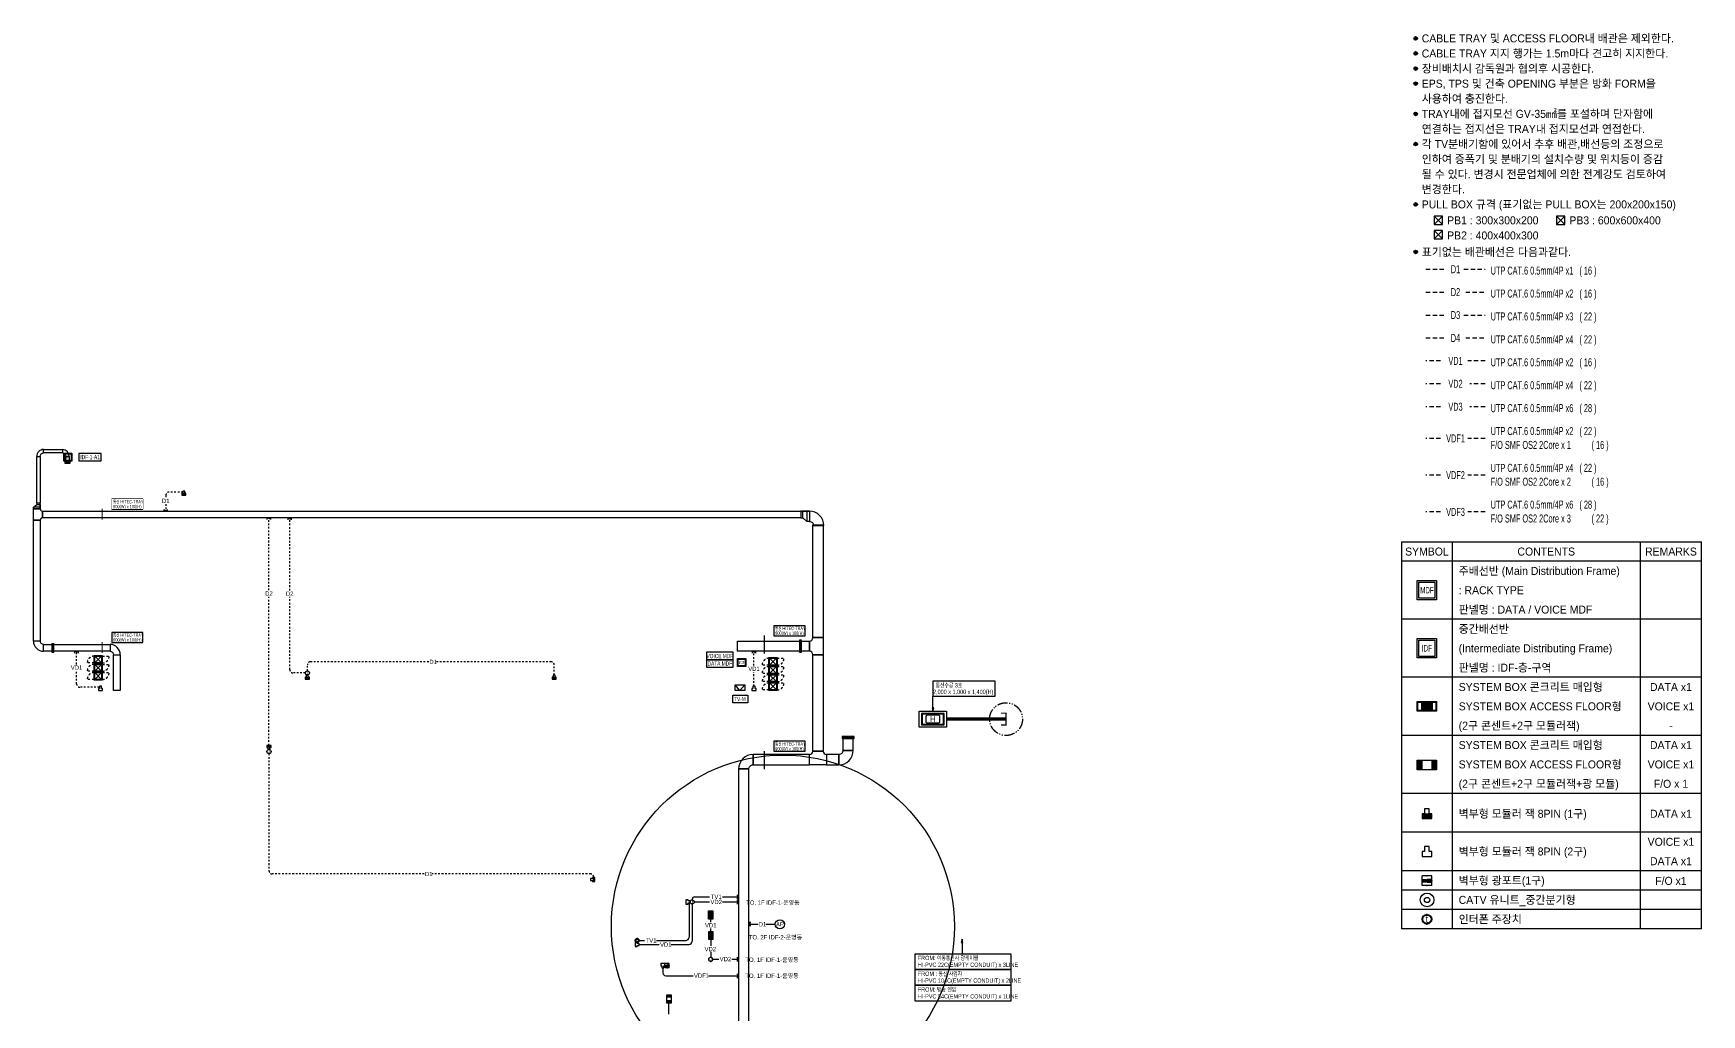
# Model space of a CAD drawing. Header units: millimetres. Extents: x 90978 to 501618, y -355196 to 882030.
# Drawn here: x 100312 to 246259, y -273059 to -187182 of the extents above; entities that cross this region are included whole.
import ezdxf
from ezdxf.enums import TextEntityAlignment as Align

# ---------------------------------------------------------------- set-up
doc = ezdxf.new("R2010")
doc.units = ezdxf.units.MM
doc.header["$LTSCALE"] = 150
doc.set_wipeout_variables(frame=1)
for name, pattern in [('D1', [3, 1, -1, 1]), ('D2', [6.5, 2.5, -1.5, 2.5]), ('E6', [10, 6, -1, 0.5, -1, 0.5, -1]), ('LD5', [11.5, 8.5, -1.5, 0, -1.5])]:
    doc.linetypes.add(name, pattern=pattern)
doc.layers.get('0').update_dxf_attribs({"lineweight": 0})
doc.layers.get('Defpoints').update_dxf_attribs({"color": 163})
for name, color, linetype in [('------07 System Box', 6, 'Continuous'), ('------09 Manhole', 3, 'Continuous'), ('------10 Telecommunication Terminal Board', 3, 'Continuous'), ('------11 Television Distribution Panel', 4, 'Continuous'), ('------13 Telecommunication Outlet', 3, 'Continuous'), ('------14 Television Outlet', 3, 'Continuous'), ('------15 Interphone', 6, 'Continuous'), ('------18 Handhole', 3, 'Continuous'), ('------19 Communication Etc', 3, 'Continuous'), ('-----20 General Symbol', 3, 'Continuous'), ('-----21 Embeded Wire in Ceiling or Wall', 4, 'Continuous'), ('-----22 Concealed Wire in Floor', 4, 'E6'), ('-----22 Embeded in Floor', 4, 'D2'), ('-----23 Concealed or Exposed Wire', 4, 'D1'), ('-----24 Embeded Wire in Underground', 4, 'LD5'), ('-----27 Communication Cable Tray', 2, 'Continuous'), ('-----29 Cable Schedule', 1, 'Continuous'), ('-----29 Indicator', 1, 'Continuous'), ('-----30 Text', 2, 'Continuous')]:
    doc.layers.add(name, color=color, linetype=linetype)
doc.styles.add('ELEC', font='')
doc.styles.get('ELEC').set_extended_font_data('Dotum')

# ---------------------------------------------------------------- blocks, each defined once
blk = doc.blocks.new('H11')
blk.add_circle((0, 150), 150)
at = {"color": 1}
blk.add_circle((0, 150), 129, dxfattribs=at)
for p in [(-150, 150), (0, 300), (0, 0), (150, 150)]:
    blk.add_point(p)
at = {"style": 'ELEC'}
blk.add_text('t', height=214, dxfattribs=at).set_placement((0, 150), align=Align.MIDDLE)
blk = doc.blocks.new('G15')
blk.add_lwpolyline([(-300, 600), (300, 600), (300, 0), (-300, 0)], close=True)
at = {"color": 1}
blk.add_lwpolyline([(-250, 550), (250, 550), (250, 50), (-250, 50)], close=True, dxfattribs=at)
at = {"style": 'ELEC', "width": 0.6}
blk.add_text('MDF', height=200, dxfattribs=at).set_placement((0, 300), align=Align.MIDDLE)
blk = doc.blocks.new('G12')
blk.add_lwpolyline([(-300, 600), (300, 600), (300, 0), (-300, 0)], close=True)
at = {"color": 1}
blk.add_lwpolyline([(-250, 550), (250, 550), (250, 50), (-250, 50)], close=True, dxfattribs=at)
at = {"style": 'ELEC', "width": 0.6}
blk.add_text('IDF', height=200, dxfattribs=at).set_placement((0, 300), align=Align.MIDDLE)
blk = doc.blocks.new('G02')
blk.add_lwpolyline([(150, 150), (75, 150), (75, 300), (-75, 300), (-75, 150), (-150, 150), (-150, 0), (150, 0)], close=True)
blk = doc.blocks.new('B11')
h = blk.add_hatch(color=256)
h.dxf.hatch_style = 1
h.paths.add_polyline_path([(150, 150), (-150, 150), (-150, -150), (150, -150)])
at = {"linetype": 'Continuous'}
for points in [[(300, -150), (-300, -150), (-300, 150), (300, 150)], [(-150, 150), (150, 150), (150, -150), (-150, -150)]]:
    blk.add_lwpolyline(points, close=True, dxfattribs=at)
at = {"color": 1, "linetype": 'Continuous'}
for points in [[(-280, 130), (-170, 130), (-170, -130), (-280, -130)], [(170, 130), (280, 130), (280, -130), (170, -130)]]:
    blk.add_lwpolyline(points, close=True, dxfattribs=at)
blk = doc.blocks.new('A$C5F330B5F')
blk.add_hatch(color=256).paths.add_polyline_path([(225, 0), (225, 225), (112, 225), (-225, 225), (-225, 0)])
blk.add_line((-112, 225), (112, 225))
blk.add_lwpolyline([(225, 225), (112, 225), (112, 450), (-112, 450), (-112, 225), (-225, 225), (-225, 0), (225, 0)], close=True)
blk = doc.blocks.new('A$C2c78cba1')
at = {"layer": '------07 System Box'}
h = blk.add_hatch(color=256, dxfattribs=at)
h.dxf.hatch_style = 1
h.paths.add_polyline_path([(367, 790), (56, 790), (56, 56), (367, 56)])
h = blk.add_hatch(color=256, dxfattribs=at)
h.dxf.hatch_style = 1
h.paths.add_polyline_path([(1637, 790), (1327, 790), (1327, 56), (1637, 56)])
at = {"layer": '------07 System Box', "linetype": 'Continuous'}
for points in [[(1694, 0), (0, 0), (0, 847), (1694, 847)], [(423, 847), (1270, 847), (1270, 0), (423, 0)]]:
    blk.add_lwpolyline(points, close=True, dxfattribs=at)
at = {"layer": '------07 System Box', "color": 1, "linetype": 'Continuous'}
for points in [[(56, 790), (367, 790), (367, 56), (56, 56)], [(1327, 790), (1637, 790), (1637, 56), (1327, 56)]]:
    blk.add_lwpolyline(points, close=True, dxfattribs=at)
blk = doc.blocks.new('TV1')
at = {"layer": '------13 Telecommunication Outlet'}
for radius in [150, 57.3]:
    blk.add_circle((0, 150), radius, dxfattribs=at)
blk = doc.blocks.new('광포트_1')
at = {"ltscale": 0.7}
h = blk.add_hatch(color=254, dxfattribs=at)
h.dxf.hatch_style = 1
h.paths.add_polyline_path([(44, 285), (-44, 285), (-44, 159), (44, 159)])
h.paths.add_polyline_path([(44, 141), (-44, 141), (-44, 15), (44, 15)])
at = {"linetype": 'Continuous'}
for p, q in [((-150, 300), (150, 300)), ((-150, 0), (-150, 300)), ((-150, 0), (150, 0)), ((150, 0), (150, 300))]:
    blk.add_line(p, q, dxfattribs=at)
for points in [[(-44, 159), (-44, 285), (44, 285), (44, 159)], [(-44, 141), (-44, 15), (44, 15), (44, 141)]]:
    blk.add_lwpolyline(points, close=True, dxfattribs=at)
for p in [(-150, 150), (0, 285), (0, 0), (150, 150)]:
    blk.add_point(p, dxfattribs=at)
blk = doc.blocks.new('A$C415ffab5')
at = {"layer": '-----30 Text'}
h = blk.add_hatch(color=256, dxfattribs=at)
edge = h.paths.add_edge_path()
edge.add_arc((-25020, -2850), 160, 0, 360)
h = blk.add_hatch(color=256, dxfattribs=at)
edge = h.paths.add_edge_path()
edge.add_arc((-25020, -4171), 160, 0, 360)
h = blk.add_hatch(color=256, dxfattribs=at)
edge = h.paths.add_edge_path()
edge.add_arc((-25020, -5492), 160, 0, 360)
h = blk.add_hatch(color=256, dxfattribs=at)
edge = h.paths.add_edge_path()
edge.add_arc((-25020, -6812), 160, 0, 360)
h = blk.add_hatch(color=256, dxfattribs=at)
edge = h.paths.add_edge_path()
edge.add_arc((-25020, -9454), 160, 0, 360)
h = blk.add_hatch(color=256, dxfattribs=at)
edge = h.paths.add_edge_path()
edge.add_arc((-25020, -12096), 160, 0, 360)
h = blk.add_hatch(color=256, dxfattribs=at)
edge = h.paths.add_edge_path()
edge.add_arc((-25020, -17379), 160, 0, 360)
h = blk.add_hatch(color=256, dxfattribs=at)
edge = h.paths.add_edge_path()
edge.add_arc((-25020, -21542), 160, 0, 360)
at = {"layer": '-----20 General Symbol'}
for p, q in [((-22662, -19138), (-23390, -18410)), ((-22662, -18410), (-23390, -19138)), ((-11967, -19138), (-12695, -18410)), ((-11967, -18410), (-12695, -19138)), ((-22662, -20385), (-23390, -19657)), ((-22662, -19657), (-23390, -20385))]:
    blk.add_line(p, q, dxfattribs=at)
for points in [[(-23390, -18410), (-23390, -19138), (-22662, -19138), (-22662, -18410)], [(-12695, -18410), (-12695, -19138), (-11967, -19138), (-11967, -18410)], [(-23390, -19657), (-23390, -20385), (-22662, -20385), (-22662, -19657)]]:
    blk.add_lwpolyline(points, close=True, dxfattribs=at)
at = {"layer": '-----22 Embeded in Floor'}
for p, q in [((-24123, -23048), (-22389, -23048)), ((-20794, -23048), (-18940, -23048)), ((-24123, -25054), (-22388, -25054)), ((-20641, -25054), (-18940, -25054)), ((-24123, -27060), (-22389, -27060)), ((-20794, -27060), (-18940, -27060)), ((-24123, -29066), (-22388, -29066)), ((-20641, -29066), (-18940, -29066)), ((-22839, -31072), (-24123, -31072)), ((-18940, -31072), (-20440, -31072)), ((-22837, -33078), (-24123, -33078)), ((-18940, -33078), (-20287, -33078)), ((-22837, -35084), (-24123, -35084)), ((-18940, -35084), (-20287, -35084)), ((-22839, -37855), (-24123, -37855)), ((-18940, -37855), (-20440, -37855)), ((-22839, -41074), (-24123, -41074)), ((-18940, -41074), (-20440, -41074)), ((-22839, -44293), (-24123, -44293)), ((-18940, -44293), (-20440, -44293))]:
    blk.add_line(p, q, dxfattribs=at)
at = {"layer": '-----29 Cable Schedule', "color": 3}
for p, q in [((-26250, -46912), (0, -46912)), ((-26250, -46912), (-26250, -80783)), ((0, -80783), (0, -46912)), ((0, -48606), (-26250, -48606)), ((0, -80783), (-26250, -80783))]:
    blk.add_line(p, q, dxfattribs=at)
at = {"layer": '-----29 Cable Schedule'}
for p, q in [((-21819, -46912), (-21819, -48606)), ((-5372, -46912), (-5372, -48606)), ((-21819, -48606), (-21819, -80783)), ((-5372, -48606), (-5372, -80783)), ((0, -53687), (-26250, -53687)), ((0, -58767), (-26250, -58767)), ((0, -63848), (-26250, -63848)), ((0, -68929), (-26250, -68929)), ((0, -72316), (-26250, -72316)), ((0, -75703), (-26250, -75703)), ((0, -77396), (-26250, -77396)), ((0, -79090), (-26250, -79090)), ((0, -80783), (-26250, -80783))]:
    blk.add_line(p, q, dxfattribs=at)
at = {"layer": '-----30 Text'}
for centre in [(-25020, -2850), (-25020, -4171), (-25020, -5492), (-25020, -6812), (-25020, -9454), (-25020, -12096), (-25020, -17379), (-25020, -21542)]:
    blk.add_circle(centre, 160, dxfattribs=at)
for p in [(-24860, -2850), (-24860, -4171), (-24860, -5492), (-24860, -6812), (-24860, -9454), (-24860, -12096), (-24860, -17379), (-24860, -21542)]:
    blk.add_point(p, dxfattribs=at)
at = {"layer": '------07 System Box', "xscale": 2.822580634535418, "yscale": 2.822580634535418, "zscale": 2.822580634535418}
blk.add_blockref('B11', (-24034, -61308), dxfattribs=at)
at = {"layer": '------10 Telecommunication Terminal Board', "xscale": 2.822580634535418, "yscale": 2.822580634535418, "zscale": 2.822580634535418}
for name, p in [('G15', (-24034, -51993)), ('G12', (-24034, -57074))]:
    blk.add_blockref(name, p, dxfattribs=at)
at = {"layer": '------13 Telecommunication Outlet'}
for name, p, xscale, yscale, zscale in [('A$C5F330B5F', (-24034, -71130), 1.881720423023612, 1.881720423023612, 1.881720423023612), ('G02', (-24034, -74433), 2.822580634535418, 2.822580634535418, 2.822580634535418), ('TV1', (-24020, -78851), 4, 4, 4)]:
    blk.add_blockref(name, p, dxfattribs=dict(at, xscale=xscale, yscale=yscale, zscale=zscale))
at = {"layer": '------13 Telecommunication Outlet', "xscale": 2.822580634535246, "yscale": 2.822580634535246, "zscale": 2.822580634535246, "rotation": 90}
blk.add_blockref('광포트_1', (-23611, -76575), dxfattribs=at)
at = {"layer": '------15 Interphone', "xscale": 2.822580634535418, "yscale": 2.822580634535418, "zscale": 2.822580634535418}
blk.add_blockref('H11', (-24034, -80360), dxfattribs=at)
blk.add_blockref('A$C2c78cba1', (-24881, -66868))
at = {"layer": '-----22 Embeded in Floor', "style": 'ELEC', "width": 0.7}
for s, p in [('D1', (-21532, -23048)), ('D2', (-21532, -25054)), ('D3', (-21532, -27060)), ('D4', (-21532, -29066)), ('VD1', (-21532, -31072)), ('VD2', (-21532, -33078)), ('VD3', (-21532, -35084)), ('VDF1', (-21532, -37855)), ('VDF2', (-21532, -41074)), ('VDF3', (-21532, -44293))]:
    blk.add_text(s, height=700, dxfattribs=at).set_placement(p, align=Align.MIDDLE_CENTER)
at = {"layer": '-----29 Cable Schedule', "color": 2, "style": 'ELEC'}
for s, p in [('SYMBOL', (-24034, -47759)), ('CONTENTS', (-13595, -47759)), ('REMARKS', (-2686, -47759))]:
    blk.add_text(s, height=700, dxfattribs=at).set_placement(p, align=Align.MIDDLE)
at = {"layer": '-----30 Text', "style": 'ELEC'}
for s, p in [('CABLE TRAY 및 ACCESS FLOOR내 배관은 제외한다.', (-24485, -2850)), ('CABLE TRAY 지지 행가는 1.5m마다 견고히 지지한다.', (-24485, -4171)), ('장비배치시 감독원과 협의후 시공한다.', (-24485, -5492)), ('EPS, TPS 및 건축 OPENING 부분은 방화 FORM을', (-24485, -6812)), ('사용하여 충진한다.', (-24485, -8133)), ('TRAY내에 접지모선 GV-35㎟를 포설하며 단자함에', (-24485, -9454)), ('각 TV분배기함에 있어서 추후 배관,배선등의 조정으로', (-24485, -12096)), ('연결하는 접지선은 TRAY내 접지모선과 연접한다.', (-24485, -10775)), ('인하여 증폭기 및 분배기의 설치수량 및 위치등이 증감', (-24485, -13417)), ('될 수 있다. 변경시 전문업체에 의한 전계강도 검토하여', (-24485, -14738)), ('변경한다.', (-24485, -16059)), ('PULL BOX 규격 (표기없는 PULL BOX는 200x200x150)', (-24485, -17379)), ('PB1 : 300x300x200', (-22265, -18774)), ('PB3 : 600x600x400', (-11570, -18774)), ('PB2 : 400x400x300', (-22265, -20095)), ('표기없는 배관배선은 다음과같다.', (-24485, -21542)), ('주배선반 (Main Distribution Frame)', (-21254, -49453)), (': RACK TYPE', (-21254, -51146)), ('판넬명 : DATA / VOICE MDF', (-21254, -52840)), ('중간배선반', (-21254, -54533)), ('(Intermediate Distributing Frame)', (-21254, -56227)), ('판넬명 : IDF-층-구역', (-21254, -57921)), ('SYSTEM BOX 콘크리트 매입형', (-21254, -59614)), ('SYSTEM BOX ACCESS FLOOR형', (-21254, -61308)), ('(2구 콘센트+2구 모듈러잭)', (-21254, -63001)), ('SYSTEM BOX 콘크리트 매입형', (-21254, -64695)), ('SYSTEM BOX ACCESS FLOOR형', (-21254, -66388)), ('(2구 콘센트+2구 모듈러잭+광 모듈)', (-21254, -68082)), ('벽부형 모듈러 잭 8PIN (1구)', (-21254, -70706)), ('벽부형 모듈러 잭 8PIN (2구)', (-21254, -74009)), ('벽부형 광포트(1구)', (-21254, -76550)), ('CATV 유니트_중간분기형', (-21254, -78243)), ('인터폰 주장치', (-21254, -79937))]:
    blk.add_text(s, height=700, dxfattribs=at).set_placement(p, align=Align.MIDDLE_LEFT)
at = {"layer": '-----30 Text', "style": 'ELEC', "width": 0.7}
for s, p in [('UTP CAT.6 0.5mm/4P x1   ( 16 )', (-18456, -23173)), ('UTP CAT.6 0.5mm/4P x2   ( 16 )', (-18456, -25179)), ('UTP CAT.6 0.5mm/4P x3   ( 22 )', (-18456, -27185)), ('UTP CAT.6 0.5mm/4P x4   ( 22 )', (-18456, -29191)), ('UTP CAT.6 0.5mm/4P x2   ( 16 )', (-18456, -31197)), ('UTP CAT.6 0.5mm/4P x4   ( 22 )', (-18456, -33203)), ('UTP CAT.6 0.5mm/4P x6   ( 28 )', (-18456, -35209)), ('UTP CAT.6 0.5mm/4P x2   ( 22 )', (-18456, -37215)), ('F/O SMF OS2 2Core x 1', (-18456, -38428)), ('( 16 )', (-9631, -38429)), ('UTP CAT.6 0.5mm/4P x4   ( 22 )', (-18456, -40434)), ('F/O SMF OS2 2Core x 2', (-18456, -41647)), ('( 16 )', (-9631, -41648)), ('UTP CAT.6 0.5mm/4P x6   ( 28 )', (-18456, -43653)), ('F/O SMF OS2 2Core x 3', (-18456, -44866)), ('( 22 )', (-9631, -44867))]:
    blk.add_text(s, height=700, dxfattribs=at).set_placement(p, align=Align.MIDDLE_LEFT)
at = {"layer": '-----30 Text', "style": 'ELEC'}
for s, p in [('DATA x1', (-2686, -59614)), ('VOICE x1', (-2686, -61308)), ('-', (-2686, -63001)), ('DATA x1', (-2686, -64695)), ('VOICE x1', (-2686, -66388)), ('F/O x 1', (-2686, -68082)), ('DATA x1', (-2686, -70706)), ('VOICE x1', (-2686, -73162)), ('DATA x1', (-2686, -74856)), ('F/O x1', (-2686, -76580))]:
    blk.add_text(s, height=700, dxfattribs=at).set_placement(p, align=Align.MIDDLE_CENTER)
blk = doc.blocks.new('HANDHOLE3')
blk.add_lwpolyline([(-1000, -500), (1000, -500), (1000, 500), (-1000, 500)], close=True)
at = {"color": 1}
blk.add_lwpolyline([(-937, -437), (937, -437), (937, 437), (-937, 437)], close=True, dxfattribs=at)
blk.add_lwpolyline([(-518, -332), (518, -332, 0.4142136), (624, -226), (624, 226, 0.4142136), (518, 332), (-518, 332, 0.4142136), (-624, 226), (-624, -226, 0.4142136)], format="xyb", close=True)
at = {"style": 'ELEC'}
blk.add_text('H', height=526, dxfattribs=at).set_placement((0, 0), align=Align.MIDDLE)
blk = doc.blocks.new('A$C5ca17799')
at = {"layer": '------18 Handhole', "elevation": 0}
blk.add_lwpolyline([(6600, 12450), (9000, 12450), (9000, 11050), (6600, 11050)], close=True, dxfattribs=at)
at = {"layer": '-----24 Embeded Wire in Underground', "linetype": 'E6', "const_width": 300, "elevation": 0}
blk.add_lwpolyline([(9000, 11750), (14204, 11750)], dxfattribs=at)
at = {"layer": '-----24 Embeded Wire in Underground', "const_width": 100, "elevation": 0}
blk.add_lwpolyline([(13774, 11234), (14204, 11234), (14204, 12266), (13774, 12266)], dxfattribs=at)
at = {"layer": '-----29 Indicator', "color": 1, "linetype": 'E6'}
blk.add_circle((14204, 11750), 1435, dxfattribs=at)
at = {"layer": '------18 Handhole'}
blk.add_blockref('HANDHOLE3', (7800, 11750), dxfattribs=at)
blk = doc.blocks.new('A$C533477cd')
at = {"layer": '-----27 Communication Cable Tray', "color": 1, "elevation": 0}
blk.add_lwpolyline([(200, -2581), (0, -2581), (0, -3731), (200, -3731), (200, -2581)], dxfattribs=at)
at = {"layer": '-----27 Communication Cable Tray', "color": 1, "linetype": 'D1', "elevation": 0}
for points in [[(200, -2581), (0, -3731)], [(200, -3731), (0, -2581)]]:
    blk.add_lwpolyline(points, dxfattribs=at)
at = {"layer": '-----27 Communication Cable Tray', "elevation": 0}
for points in [[(50, -2631), (0, -2631), (0, -3681), (50, -3681), (50, -2631)], [(150, -2706), (150, -2656), (50, -2656), (50, -3656), (150, -3656), (150, -3606)]]:
    blk.add_lwpolyline(points, dxfattribs=at)
blk = doc.blocks.new('G01')
blk.add_hatch(color=256).paths.add_polyline_path([(150, 150), (75, 150), (-75, 150), (-150, 150), (-150, 0), (150, 0)])
blk.add_blockref('G02', (0, 0))
blk = doc.blocks.new('O04')
blk.add_circle((0, 0), 150)
for p in [(-150, 0), (0, 150), (150, 0), (0, -150)]:
    blk.add_point(p)
at = {"style": 'ELEC'}
blk.add_text('J', height=214, dxfattribs=at).set_placement((0, 0), align=Align.MIDDLE)
blk = doc.blocks.new('O08')
blk.add_hatch(color=256).paths.add_polyline_path([(120, 51), (-120, 51), (-120, 0), (120, 0)])
blk.add_lwpolyline([(120, 127.5), (120, 0), (-120, 0), (-120, 127.5), (-120, 51), (120, 51)])
blk = doc.blocks.new('A06')
at = {"color": 1}
for p, q in [((-250, 250), (250, -250)), ((250, 250), (-250, -250))]:
    blk.add_line(p, q, dxfattribs=at)
at = {"color": 1, "linetype": 'D1'}
for p, q in [((300, 250), (800, 250)), ((-300, -250), (-800, -250))]:
    blk.add_line(p, q, dxfattribs=at)
blk.add_lwpolyline([(-300, 300), (300, 300), (300, -300), (-300, -300)], close=True)
at = {"color": 1}
blk.add_lwpolyline([(-250, 250), (250, 250), (250, -250), (-250, -250)], close=True, dxfattribs=at)
at = {"color": 1, "linetype": 'D1'}
for centre, start, end in [((-300, -250), 90, 180), ((300, 250), 270, 0)]:
    blk.add_arc(centre, 500, start, end, dxfattribs=at)
blk = doc.blocks.new('A$C69d3834d')
at = {"layer": '------19 Communication Etc', "color": 3}
blk.add_circle((404, 404), 404, dxfattribs=at)
at = {"layer": 'Defpoints'}
blk.add_circle((663, 215), 15000, dxfattribs=at)
at = {"layer": '------19 Communication Etc', "style": 'ELEC'}
blk.add_text('AP', height=375, dxfattribs=at).set_placement((404, 404, 0), align=Align.MIDDLE_CENTER)
blk = doc.blocks.new('C02-1')
at = {"layer": '------14 Television Outlet', "color": 3, "linetype": 'Continuous'}
for radius in [150, 100]:
    blk.add_circle((0, 150), radius, dxfattribs=at)
at = {"layer": '------14 Television Outlet', "color": 3}
for p in [(-150, 150), (0, 300), (0, 0), (150, 150)]:
    blk.add_point(p, dxfattribs=at)
blk = doc.blocks.new('TV-BOX')
at = {"layer": '------11 Television Distribution Panel', "color": 3}
for p, q in [((0, 0), (-200, 238)), ((200, 238), (0, 0))]:
    blk.add_line(p, q, dxfattribs=at)
blk.add_lwpolyline([(-200, 0), (-200, 238), (200, 238), (200, 0)], close=True, dxfattribs=at)

msp = doc.modelspace()

# ---------------------------------------------------------------- linework, layer by layer
at = {"layer": '------09 Manhole', "color": 1, "elevation": 0}
for points in [[(179003.57052, -246494.98305), (179078.57052, -246194.98305), (178928.57052, -246194.98305), (179003.57052, -246494.98305), (179003.57052, -245191.996)], [(181557.64276, -266455.48233), (181482.64276, -266755.48233), (181632.64276, -266755.48233), (181557.64276, -266455.48233), (181557.64276, -267758.46938)]]:
    msp.add_lwpolyline(points, dxfattribs=at)
at = {"layer": '------10 Telecommunication Terminal Board', "color": 1, "elevation": 0}
for points in [[(104295.71702, -224586.95334), (106255.63561, -224586.95334), (106255.63561, -223936.95334), (104295.71702, -223936.95334)], [(107172.56043, -228819.47708), (109902.47902, -228819.47708), (109902.47902, -227939.47708), (107172.56043, -227939.47708)], [(165094.29568, -239904.4627), (167824.21427, -239904.4627), (167824.21427, -239024.4627), (165094.29568, -239024.4627)], [(107172.56043, -240489.47708), (109902.47902, -240489.47708), (109902.47902, -239609.47708), (107172.56043, -239609.47708)], [(159198.04868, -242000.03395), (161539.63661, -242000.03395), (161539.63661, -241350.03395), (159198.04868, -241350.03395)], [(159198.04868, -242650.03395), (161539.63661, -242650.03395), (161539.63661, -242000.03395), (159198.04868, -242000.03395)], [(165094.29568, -250014.4627), (167824.21427, -250014.4627), (167824.21427, -249134.4627), (165094.29568, -249134.4627)]]:
    msp.add_lwpolyline(points, close=True, dxfattribs=at)
at = {"layer": '------10 Telecommunication Terminal Board', "color": 1}
msp.add_lwpolyline([(162804.54167, -245776.14181), (161498.01919, -245776.14181), (161498.01919, -245094.33869), (162804.54167, -245094.33869)], close=True, dxfattribs=at)
at = {"layer": '-----21 Embeded Wire in Ceiling or Wall'}
for p, q in [((157670.01051, -263285.76616), (157670.01051, -266267.31822)), ((157943.57131, -263015.76616), (157943.57131, -262994.58276)), ((157943.57131, -263375.76616), (157943.57131, -266627.31748)), ((158123.57131, -263195.76616), (159470.58003, -263195.76616)), ((158193.57131, -262744.58276), (159470.58003, -262744.58276)), ((160609.31816, -262744.58276), (161949.52724, -262744.58276)), ((160609.31816, -263195.76616), (161949.52724, -263195.76616)), ((162976.18545, -265152.72812), (163712.0121, -265152.72812)), ((164401.97139, -265152.72812), (165219.23392, -265152.72812)), ((153313.57131, -266567.31822), (153773.28842, -266567.31822)), ((153313.57131, -266927.31748), (155056.89637, -266927.31748)), ((154817.38611, -266567.31822), (157413.578, -266567.31822)), ((156100.99406, -266927.31748), (157643.57131, -266927.31748)), ((159572.927, -266493.06686), (159572.927, -267043.30225)), ((159572.927, -267553.24048), (159572.927, -268016.5543)), ((159752.927, -268215.15964), (160274.65404, -268215.15964)), ((161413.39217, -268215.15964), (162010.72724, -268215.15964)), ((155386.69701, -268954.98369), (155386.69701, -269411.73714)), ((155636.69701, -269661.73714), (158024.42622, -269661.73714)), ((159380.93911, -269661.73714), (162010.72724, -269661.73714))]:
    msp.add_line(p, q, dxfattribs=at)
for centre, radius, start, end in [((158193.57131, -262994.58276), 250, 90, 180), ((157370.01051, -266267.31822), 300, 270, 0), ((157643.57131, -266627.31748), 300, 270, 0), ((155636.69701, -269411.73714, 0), 250, 180, 270)]:
    msp.add_arc(centre, radius, start, end, dxfattribs=at)
at = {"layer": '-----22 Concealed Wire in Floor'}
for p, q in [((159572.927, -264951.72371), (159572.927, -264693.11022)), ((159572.927, -265773.06686), (159572.927, -265514.98694)), ((155916.68119, -273011.74132), (155916.68119, -272043.10641))]:
    msp.add_line(p, q, dxfattribs=at)
at = {"layer": '-----23 Concealed or Exposed Wire'}
for p, q in [((111887.80926, -227624.98636), (111887.81132, -227811.91412)), ((113387.80596, -227324.98305), (112187.80926, -227324.98305)), ((111887.81754, -228375.17735), (111887.82436, -228993.76083)), ((120921.93666, -235925.00134), (120921.86671, -229581.49697)), ((122735.95909, -235936.87289), (122735.88914, -229593.36851)), ((120922.01281, -249494.98369), (120921.94287, -236488.26457)), ((122736.03538, -242855.26941), (122735.9653, -236500.13611)), ((104086.68125, -242405.49604), (104086.68125, -241260.60894)), ((134899.66914, -242184.55228), (124535.63478, -242184.55228)), ((145626.68085, -242184.55228), (135589.62844, -242184.55228)), ((163355.28375, -242510.85935), (163355.09594, -241261.33813)), ((104086.68125, -244113.11279), (104086.68125, -242968.75927)), ((124105.63478, -243155.2661), (123036.03538, -243155.2661)), ((124285.63478, -242975.2661), (124285.63478, -242434.55228)), ((145876.68085, -243334.98369), (145876.68085, -242434.55228)), ((163355.55614, -244323.11023), (163355.36841, -243074.12258)), ((106086.68125, -244413.11279), (104386.68125, -244413.11279)), ((120922.01281, -250214.98369), (120922.01281, -260448.73701)), ((134514.2118, -260748.73701), (121222.01281, -260748.73701)), ((149077.80596, -260748.73701), (135204.17109, -260748.73701)), ((149327.80596, -261048.73701), (149327.80596, -260998.73701))]:
    msp.add_line(p, q, dxfattribs=at)
for centre, radius, start, end in [((112187.80926, -227624.98305), 300, 90, 180.0006317825), ((124535.63478, -242434.55228), 250, 90, 180), ((145626.68085, -242434.55228), 250, 0, 90), ((123036.03538, -242855.2661), 300, 180.0006317825, 270), ((104386.68125, -244113.11279), 300, 180, 270), ((121222.01281, -260448.73701), 300, 180, 270), ((149077.80596, -260998.73701, 0), 250, 0, 90)]:
    msp.add_arc(centre, radius, start, end, dxfattribs=at)
at = {"layer": '-----27 Communication Cable Tray', "elevation": 0}
for points in [[(100911.75744, -224200.15546), (100911.75744, -224200.15546, -0.4142135624), (101211.75744, -223900.15546), (101211.75744, -223900.15546), (101211.75744, -223600.15546, 0.4142135624), (100611.75744, -224200.15546)], [(102852.15973, -223900.15546), (102852.15973, -223900.15546, -0.4060977285), (103144.09324, -224200.15546), (103144.09324, -224200.15546), (103444.09324, -224200.15546, 0.4102166109), (102852.15973, -223600.15546)], [(100911.75744, -229792.4747), (100311.75744, -229792.4747), (100311.75744, -229792.4747), (100311.75744, -228792.4747), (100911.75744, -228792.4747, 0.4142135624), (101111.75744, -228992.4747), (101111.75744, -229592.4747), (101111.75744, -229592.4747, 0.4142135624)], [(168207.25953, -229893.14805), (168207.25953, -229893.14805, -0.4142135624), (168567.25953, -230253.14805), (168567.25953, -230253.14805), (169467.25953, -230253.14805, 0.4142135624), (168207.25953, -228993.14805)], [(101211.75744, -240660.60894), (101211.75744, -240660.60894, -0.4142135624), (100911.75744, -240360.60894), (100911.75744, -240360.60894), (100311.75744, -240360.60894, 0.4142135624), (101211.75744, -241260.60894)], [(107016.68006, -241260.60894), (107016.68006, -241260.60894, -0.4142135624), (107316.68006, -241560.60894), (107316.68006, -241560.60894), (107916.68006, -241560.60894, 0.4142135624), (107016.68006, -240660.60894)], [(168506.51985, -240060.60894), (169406.51985, -240060.60894), (169406.51985, -240060.60894), (169406.51985, -241560.60894), (168506.51985, -241560.60894, 0.4142135624), (168206.51985, -241260.60894), (168206.51985, -240360.60894), (168206.51985, -240360.60894, 0.4142135624)], [(162910.72724, -251558.21796), (162910.72724, -251558.21796, -0.4142135624), (163270.72724, -251198.21796), (163270.72724, -251198.21796), (163270.72724, -250298.21796, 0.4142135624), (162010.72724, -251558.21796)], [(169707.04806, -250298.21796), (169707.04806, -251198.21796), (169707.04806, -251198.21796), (168207.04806, -251198.21796), (168207.04806, -250298.21796, 0.4142135624), (168507.04806, -249998.21796), (169407.04806, -249998.21796), (169407.04806, -249998.21796, 0.4142135624)], [(171139.17927, -249938.21796), (171139.17927, -249938.21796, -0.4142135624), (170779.17927, -250298.21796), (170779.17927, -250298.21796), (170779.17927, -251198.21796, 0.4142135624), (172039.17927, -249938.21796)]]:
    msp.add_lwpolyline(points, format="xyb", close=True, dxfattribs=at)
for points in [[(100911.75744, -224200.15546), (100911.75744, -228292.4747), (100611.75744, -228292.4747), (100611.75744, -224200.15546)], [(101211.75744, -223600.15546), (102852.15973, -223600.15546), (102852.15973, -223900.15546), (101211.75744, -223900.15546)], [(103144.09324, -224733.10701), (103144.09324, -224200.15546), (103444.09324, -224200.15546), (103444.09324, -224733.10701)], [(167457.04806, -229593.14808), (101111.75744, -229593.87855), (101111.75744, -228993.87855), (167457.04806, -228993.14808)], [(100911.75744, -229792.4747), (100911.75744, -240360.60894), (100311.75744, -240360.60894), (100311.75744, -229792.4747)], [(169405.95236, -230193.14808), (169407.04806, -240060.60894), (168507.04806, -240060.60894), (168505.95236, -230193.14808)], [(107016.68006, -241260.60894), (101211.75744, -241260.60894), (101211.75744, -240660.60894), (107016.68006, -240660.60894)], [(161916.68006, -240361.70464), (168206.51985, -240360.60894), (168206.51985, -241260.60894), (161916.68006, -241261.70464)], [(107316.68006, -244683.11086), (107316.68006, -241560.60894), (107916.68006, -241560.60894), (107916.68006, -244683.11086)], [(169406.48058, -241560.60894), (169407.57628, -249998.21796), (168507.57628, -249998.21796), (168506.48058, -241560.60894)], [(172039.17927, -249938.21796), (172039.17927, -248838.10829), (171139.17927, -248838.10829), (171139.17927, -249938.21796)], [(168207.04806, -250298.21796), (163270.72724, -250298.21796), (163270.72724, -251198.21796), (168207.04806, -251198.21796)], [(170779.17927, -250298.21796), (169707.04806, -250298.21796), (169707.04806, -251198.21796), (170779.17927, -251198.21796)], [(162910.72724, -274470.45962), (162910.72724, -251558.21796), (162010.72724, -251558.21796), (162010.72724, -274470.45962)]]:
    msp.add_lwpolyline(points, close=True, dxfattribs=at)
at = {"layer": '-----27 Communication Cable Tray', "color": 1, "elevation": 0}
msp.add_lwpolyline([(103069.09324, -224583.10701), (103069.09324, -224783.10701), (103519.09324, -224783.10701), (103519.09324, -224583.10701), (103069.09324, -224583.10701)], dxfattribs=at)
at = {"layer": '-----27 Communication Cable Tray', "color": 1, "linetype": 'D1', "elevation": 0}
for points in [[(103069.09324, -224583.10701), (103519.09324, -224783.10701)], [(103519.09324, -224583.10701), (103069.09324, -224783.10701)]]:
    msp.add_lwpolyline(points, dxfattribs=at)
at = {"layer": '-----27 Communication Cable Tray', "elevation": 0}
for points in [[(103119.09324, -224733.10701), (103119.09324, -224783.10701), (103469.09324, -224783.10701), (103469.09324, -224733.10701), (103119.09324, -224733.10701)], [(103194.09324, -224633.10701), (103144.09324, -224633.10701), (103144.09324, -224733.10701), (103444.09324, -224733.10701), (103444.09324, -224633.10701), (103394.09324, -224633.10701)], [(100911.75744, -228792.4747), (100911.75744, -228292.4747), (100611.75744, -228292.4747), (100611.75744, -228411.87359), (100911.75744, -228411.87359), (100911.75744, -228644.83105), (100311.75744, -228644.83105), (100611.75744, -228411.87359), (100911.75744, -228411.87359), (100911.75744, -228792.4747), (100311.75744, -228792.4747), (100311.75744, -228644.83105)], [(168207.04806, -228993.14808), (167457.04806, -228993.14808), (167457.04806, -229593.14808), (167636.1464, -229593.14808), (167636.1464, -228993.14808), (167985.58259, -228993.14808), (167985.58259, -229893.14808), (167636.1464, -229593.14808), (167636.1464, -228993.14808), (168207.04806, -228993.14808), (168207.04806, -229893.14808), (167985.58259, -229893.14808)]]:
    msp.add_lwpolyline(points, dxfattribs=at)
at = {"layer": '-----27 Communication Cable Tray', "color": 1}
msp.add_lwpolyline([(102096.68006, -240593.10894), (101916.68006, -240593.10894), (101916.68006, -241328.10894), (102096.68006, -241328.10894), (102096.68006, -240593.10894)], dxfattribs=at)
at = {"layer": '-----27 Communication Cable Tray', "color": 1, "linetype": 'D1'}
for points in [[(102096.68006, -240593.10894), (101916.68006, -241328.10894)], [(102096.68006, -241328.10894), (101916.68006, -240593.10894)]]:
    msp.add_lwpolyline(points, dxfattribs=at)
at = {"layer": '-----27 Communication Cable Tray'}
for points in [[(101961.68006, -240638.10894), (101916.68006, -240638.10894), (101916.68006, -241283.10894), (101961.68006, -241283.10894), (101961.68006, -240638.10894)], [(102051.68006, -240705.60894), (102051.68006, -240660.60894), (101961.68006, -240660.60894), (101961.68006, -241260.60894), (102051.68006, -241260.60894), (102051.68006, -241215.60894)]]:
    msp.add_lwpolyline(points, dxfattribs=at)
at = {"layer": '-----29 Indicator'}
for points in [[(107172.63229, -240049.47703, 0, 0, 0), (106334.58428, -240050.00064, 0, 0, 0), (106334.58428, -240449.80384, 100, 100, 0), (106334.58428, -241410.7167, 100, 100, 0)], [(165094.36754, -239464.46266, 0, 0, 0), (164256.31953, -239464.98626, 0, 0, 0), (164256.31953, -239864.78946, 100, 100, 0), (164256.31953, -241475.70233, 100, 100, 0)], [(165094.36754, -249574.46266, 0, 0, 0), (164256.31953, -249574.98626, 0, 0, 0), (164256.31953, -249974.78946, 100, 100, 0), (164256.31953, -251585.70233, 100, 100, 0)]]:
    msp.add_lwpolyline(points, format="xyseb", dxfattribs=at)

# ---------------------------------------------------------------- block references
at = {"layer": '------07 System Box', "xscale": 1.2, "yscale": 1.2, "zscale": 1.2, "rotation": 270}
for p in [(159566.68004, -264333.11022), (159572.927, -266133.06686)]:
    msp.add_blockref('B11', p, dxfattribs=at)
at = {"layer": '------10 Telecommunication Terminal Board', "xscale": 1.2, "yscale": 1.2, "zscale": 1.2}
for name, p in [('G12', (103326.76321, -224627.41143)), ('A06', (105984.74159, -241982.35545)), ('G15', (162276.68006, -242603.10829)), ('A06', (165021.73525, -242174.98562)), ('A06', (105984.74159, -242702.35545)), ('A06', (105984.74159, -243422.35545)), ('A06', (165021.73525, -242894.98562)), ('A06', (165021.73525, -243614.98562)), ('A06', (165021.73525, -244334.98562))]:
    msp.add_blockref(name, p, dxfattribs=at)
at = {"layer": '------11 Television Distribution Panel', "xscale": 2.073145180375554, "yscale": 2.073145180375554, "zscale": 2.073145180375554}
msp.add_blockref('TV-BOX', (162128.89584, -244694.98626), dxfattribs=at)
at = {"layer": '------13 Telecommunication Outlet', "xscale": 1.2, "yscale": 1.2, "zscale": 1.2}
for name, p in [('G01', (113477.80596, -227594.98305)), ('G01', (124275.55574, -243694.98369)), ('G01', (145876.68085, -243694.98369)), ('G02', (106176.68125, -244683.11279)), ('G02', (163355.55614, -244683.11023))]:
    msp.add_blockref(name, p, dxfattribs=at)
at = {"layer": '------13 Telecommunication Outlet'}
for name, p, xscale, yscale, zscale, rotation in [('G01', (120922.01281, -249494.98369), 1.2, 1.2, 1.2, 180), ('G01', (149417.80596, -261228.73701), 1.2, 1.2, 1.2, 89.99999999999999), ('G02', (157403.57131, -263195.76616), 1.2, 1.2, 1.2, 269.9999999999999), ('G02', (152953.57131, -266927.31747), 1.2, 1.2, 1.2, 269.9999985212206), ('G02', (155386.69701, -268594.98369), 1.2, 1.2, 1.2, 179.9999999999999), ('광포트_1', (155937.77651, -268780.52345), 1.236931687685291, 1.236931687685291, 1.236931687685291, 90)]:
    msp.add_blockref(name, p, dxfattribs=dict(at, xscale=xscale, yscale=yscale, zscale=zscale, rotation=rotation))
at = {"layer": '------14 Television Outlet', "xscale": 1.199999999953434, "yscale": 1.199999999953434, "zscale": 1.199999999953434, "rotation": 180}
msp.add_blockref('C02-1', (153133.57131, -266387.31822), dxfattribs=at)
at = {"layer": '-----20 General Symbol', "xscale": 1.2, "yscale": 1.2, "zscale": 1.2}
for p in [(124285.63478, -243155.2661), (120922.01281, -250034.98369), (157943.57131, -263195.76616), (159572.927, -268215.15964)]:
    msp.add_blockref('O04', p, dxfattribs=at)
at = {"layer": '-----21 Embeded Wire in Ceiling or Wall', "xscale": 1.199999999953434, "yscale": 1.199999999953434, "zscale": 1.199999999953434}
for p, rotation in [((162010.72724, -262744.58276), 90), ((162010.72724, -263195.76616), 90), ((162914.98545, -265152.72812), 270), ((162010.72724, -268215.15964), 90), ((162010.72724, -269661.73714), 90)]:
    msp.add_blockref('O08', p, dxfattribs=dict(at, rotation=rotation))
at = {"layer": '-----23 Concealed or Exposed Wire', "xscale": 1.199999999953434, "yscale": 1.199999999953434, "zscale": 1.199999999953434}
msp.add_blockref('O08', (111887.82436, -228993.76083), dxfattribs=at)
at = {"layer": '-----23 Concealed or Exposed Wire', "xscale": 1.199999999953434, "yscale": 1.199999999953434, "zscale": 1.199999999953434, "rotation": 179.9999999999999}
for p in [(120921.86671, -229581.49697), (122735.88914, -229593.36851), (104086.68125, -241260.60894), (163355.09594, -241261.33813)]:
    msp.add_blockref('O08', p, dxfattribs=at)
for name, p in [('A$C415ffab5', (246259.18512, -184771.916)), ('A$C5ca17799', (171203.57052, -258944.98307))]:
    msp.add_blockref(name, p)
for name, p, xscale, yscale, zscale, rotation in [('A$C533477cd', (167516.68006, -243650.94235), 0.8999999999999999, 0.8999999999999999, 0.8999999999999999, 180), ('A$C533477cd', (168748.84585, -248883.10829), 0.8999999999999999, 0.8999999999999999, 0.8999999999999999, 90), ('A$C2c78cba1', (156096.68119, -272043.10641), 0.4251428587433494, 0.4251428587433494, 0.4251428587433494, 90)]:
    msp.add_blockref(name, p, dxfattribs=dict(xscale=xscale, yscale=yscale, zscale=zscale, rotation=rotation))

# ---------------------------------------------------------------- texts
at = {"layer": '------10 Telecommunication Terminal Board', "style": 'ELEC', "width": 0.7}
for s, p in [('IDF-1-A1', (105275.67632, -224261.95334)), ('VOICE MDF', (160368.84265, -241675.03395)), ('DATA MDF', (160368.84265, -242325.03395))]:
    msp.add_text(s, height=375, dxfattribs=at).set_placement(p, align=Align.MIDDLE_CENTER)
for s, p in [('통신 HITEC-TRAY', (165214.25498, -239259.4627)), ('600(W) x 100(H)', (107292.51973, -240264.47708)), ('통신 HITEC-TRAY', (107292.51973, -239844.47708)), ('900(W) x 100(H)', (165214.25498, -239679.4627)), ('통신 HITEC-TRAY', (165214.25498, -249369.4627)), ('900(W) x 100(H)', (165214.25498, -249789.4627))]:
    msp.add_text(s, height=300, dxfattribs=at).set_placement(p, align=Align.MIDDLE_LEFT)
at = {"layer": '------11 Television Distribution Panel', "style": 'ELEC', "width": 0.7}
msp.add_text('TV-M', height=375, dxfattribs=at).set_placement((162129.1497, -245435.24025), align=Align.MIDDLE_CENTER)
at = {"layer": '------15 Interphone', "style": 'ELEC'}
for s, p in [('TO. 1F IDF-1-운영동', (165010.74631, -263252.63581)), ('TO. 2F IDF-2-운영동', (165241.30716, -266285.54799)), ('TO. 1F IDF-1-운영동', (164936.0209, -268250.217)), ('TO. 1F IDF-1-운영동', (164936.0209, -269652.27994))]:
    msp.add_text(s, height=375, dxfattribs=at).set_placement(p, align=Align.MIDDLE_CENTER)
at = {"layer": '-----21 Embeded Wire in Ceiling or Wall', "style": 'ELEC'}
for s, p in [('TV1', (160053.6996, -262744.58276)), ('VD2', (160053.6996, -263195.76616)), ('D1', (164097.70968, -265152.72812)), ('TV1', (154356.40799, -266567.31822)), ('VD1', (155640.01593, -266927.31748))]:
    msp.add_text(s, height=375, dxfattribs=at).set_placement(p, align=Align.MIDDLE_CENTER)
at = {"layer": '-----22 Concealed Wire in Floor', "style": 'ELEC'}
for s, p in [('VD1', (159569.80352, -265233.08854)), ('VD2', (159535.38758, -267324.66708)), ('VD2', (160857.77361, -268196.8193)), ('VDF1', (158763.75339, -269643.3968, 0))]:
    msp.add_text(s, height=375, dxfattribs=at).set_placement(p, align=Align.MIDDLE_CENTER)
at = {"layer": '-----23 Concealed or Exposed Wire', "style": 'ELEC'}
for s, p in [('D1', (111887.81681, -228093.27895)), ('D2', (120921.93976, -236206.36617)), ('D2', (122735.96219, -236218.23771)), ('D1', (135285.36673, -242184.55228)), ('VD1', (104086.68125, -242686.86086)), ('VD1', (163355.32604, -242792.22418)), ('D1', (134899.90938, -260748.73701))]:
    msp.add_text(s, height=375, dxfattribs=at).set_placement(p, align=Align.MIDDLE_CENTER)

# ---------------------------------------------------------------- wipeouts: each hides what was drawn before it
at = {"color": 1}
msp.add_wipeout([(185812.3613, -269106.77737), (185812.3613, -270488.33417), (177466.28117, -270488.33417), (177466.28117, -269106.77737)], dxfattribs=at).dxf.layer = '-----29 Indicator'

# ---------------------------------------------------------------- next in the draw order: wipeouts: each hides what was drawn before it
msp.add_wipeout([(179003.57052, -243864.05483), (184442.3681, -243864.05483), (184442.3681, -245191.996), (179003.57052, -245191.996)]).translate(0, 0, 0).dxf.layer = '-----29 Indicator'
msp.add_wipeout([(185812.3613, -270488.33417), (185812.3613, -271869.89097), (177466.28117, -271869.89097), (177466.28117, -270488.33417)], dxfattribs=at).dxf.layer = '-----29 Indicator'
msp.add_wipeout([(107172.56043, -228819.47708), (109902.47902, -228819.47708), (109902.47902, -227939.47708), (107172.56043, -227939.47708)], dxfattribs=at)

# ---------------------------------------------------------------- next in the draw order: linework, layer by layer
at = {"layer": '------09 Manhole', "color": 1, "elevation": 0}
msp.add_lwpolyline([(179003.57052, -243864.05483), (179003.57052, -245191.996), (184442.3681, -245191.996), (184442.3681, -243864.05483)], close=True, dxfattribs=at)
at = {"layer": '-----29 Indicator'}
msp.add_lwpolyline([(107172.63229, -228379.47703, 0, 0, 0), (106334.58428, -228380.00064, 0, 0, 0), (106334.58428, -228779.80384, 100, 100, 0), (106334.58428, -229740.7167, 100, 100, 0)], format="xyseb", dxfattribs=at)
at = {"layer": '-----29 Indicator', "color": 1, "elevation": 0}
for points in [[(185812.3613, -269106.77737), (185812.3613, -270488.33417), (177466.28117, -270488.33417), (177466.28117, -269106.77737), (185812.3613, -269106.77737)], [(185812.3613, -270488.33417), (185812.3613, -271869.89097), (177466.28117, -271869.89097), (177466.28117, -270488.33417), (185812.3613, -270488.33417)]]:
    msp.add_lwpolyline(points, dxfattribs=at)

# ---------------------------------------------------------------- next in the draw order: texts
at = {"layer": '------09 Manhole', "style": 'ELEC', "width": 0.8}
for s, p in [('통신수공 3호', (180410.87487, -244235.04413, 0)), ('2,000 x 1,000 x 1,400(H)', (181655.04041, -244808.57354, 0))]:
    msp.add_text(s, height=375, dxfattribs=at).set_placement(p, align=Align.MIDDLE_CENTER)
at = {"layer": '------10 Telecommunication Terminal Board', "style": 'ELEC', "width": 0.7}
for s, p in [('600(W) x 100(H)', (107292.51973, -228594.47708)), ('통신 HITEC-TRAY', (107292.51973, -228174.47708))]:
    msp.add_text(s, height=300, dxfattribs=at).set_placement(p, align=Align.MIDDLE_LEFT)
at = {"layer": '-----29 Indicator', "color": 1, "style": 'ELEC', "width": 0.8}
for s, p in [('HI-PVC 104C(EMPTY CONDUIT) x 2LINE', (177690.02675, -270261.74968)), ('FROM: 방송 인입', (177690.02675, -271044.80648)), ('HI-PVC 54C(EMPTY CONDUIT) x 1LINE', (177690.02675, -271643.30648))]:
    msp.add_text(s, height=375, dxfattribs=at).set_placement(p)

# ---------------------------------------------------------------- next in the draw order: wipeouts: each hides what was drawn before it
at = {"color": 1}
msp.add_wipeout([(185812.3613, -267725.22058), (185812.3613, -269106.77737), (177466.28117, -269106.77737), (177466.28117, -267725.22058)], dxfattribs=at).dxf.layer = '-----29 Indicator'

# ---------------------------------------------------------------- next in the draw order: linework, layer by layer
at = {"layer": '-----29 Indicator', "color": 1, "elevation": 0}
msp.add_lwpolyline([(185812.3613, -267725.22058), (185812.3613, -269106.77737), (177466.28117, -269106.77737), (177466.28117, -267725.22058), (185812.3613, -267725.22058)], dxfattribs=at)

# ---------------------------------------------------------------- next in the draw order: block references
at = {"layer": '-----23 Concealed or Exposed Wire'}
msp.add_blockref('A$C69d3834d', (165219.23392, -265556.41205), dxfattribs=at)

# ---------------------------------------------------------------- next in the draw order: texts
at = {"layer": '-----29 Indicator', "color": 1, "style": 'ELEC', "width": 0.8}
for s, p in [('FROM: 이동통신사 광케이블', (177690.02675, -268281.69288)), ('HI-PVC 22C(EMPTY CONDUIT) x 3LINE', (177690.02675, -268880.19288)), ('FROM : 통신 사업자', (177690.02675, -269663.24968))]:
    msp.add_text(s, height=375, dxfattribs=at).set_placement(p)

doc.saveas('drawing.dxf')
